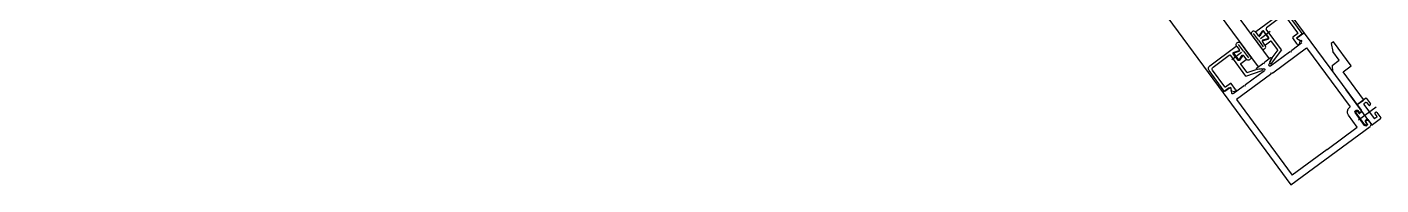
# Model space of a CAD drawing. Header units: millimetres. Extents: x 75184266 to 76346726, y -35077925 to -33679385.
# Drawn here: x 75337203 to 75337806, y -34534667 to -34534597 of the extents above; entities that cross this region are included whole.
import ezdxf

# ---------------------------------------------------------------- set-up
doc = ezdxf.new("R2010")
doc.units = ezdxf.units.MM
doc.header["$LTSCALE"] = 50
doc.header["$MEASUREMENT"] = 0
doc.layers.add('XR-지하3층$0$XR-지하3층$0$AA-DWXM-DOOR', color=4, linetype='CONTINUOUS')
doc.layers.add('건축', color=8, linetype='CONTINUOUS', plot=False)

# ---------------------------------------------------------------- blocks, each defined once
blk = doc.blocks.new('XR-지하3층$0$XR-지하3층$0$dsfdf')
at = {"layer": 'XR-지하3층$0$XR-지하3층$0$AA-DWXM-DOOR', "color": 8}
for p, q in [((2021.97, 618.7), (2554.7, -104.72)), ((2008.18, 604.74), (2539.03, -116.12)), ((2003.25, 601.11), (2534.1, -119.75)), ((1985.83, 592.08), (2518.57, -131.33))]:
    blk.add_line(p, q, dxfattribs=at)
at = {"layer": 'XR-지하3층$0$XR-지하3층$0$AA-DWXM-DOOR'}
for p, q in [((2544.88, -95.48), (2533.14, -104.13)), ((2553.74, -104.93), (2547.02, -95.81)), ((2545.01, -97.04), (2537.87, -102.3)), ((2551.88, -104.64), (2546.44, -97.25)), ((2531.24, -105.53), (2535.59, -111.45)), ((2531.24, -105.53), (2535.59, -111.45)), ((2531.55, -104.04), (2531.45, -104.11)), ((2531.55, -104.04), (2531.45, -104.11)), ((2534.28, -107.85), (2532.1, -104.89)), ((2534.28, -107.85), (2532.1, -104.89)), ((2533.09, -104.42), (2532.97, -104.25)), ((2533.09, -104.42), (2532.97, -104.25)), ((2533.09, -104.42), (2534.11, -105.8)), ((2533.09, -104.42), (2534.11, -105.8)), ((2533.09, -104.42), (2534.11, -105.8)), ((2534.28, -107.85), (2536.46, -110.81)), ((2534.28, -107.85), (2536.46, -110.81)), ((2534.78, -105.78), (2536.05, -103.86)), ((2536.16, -104.06), (2534.87, -106.06)), ((2536.16, -104.06), (2534.87, -106.06)), ((2535.15, -107.21), (2539.45, -104.04)), ((2538.46, -107.18), (2536.17, -107.82)), ((2538.46, -107.18), (2536.17, -107.82)), ((2536.41, -107.99), (2538.62, -107.35)), ((2536.5, -104.05), (2538.57, -106.86)), ((2536.5, -104.05), (2538.57, -106.86)), ((2537.78, -105.28), (2536.72, -103.84)), ((2539.79, -108.35), (2537.49, -110.05)), ((2544.53, -112.21), (2537.76, -103.01)), ((2537.78, -105.28), (2538.84, -106.71)), ((2542.88, -112.2), (2540.08, -108.4)), ((2551.6, -109.6), (2549.58, -106.85)), ((2551.84, -104.93), (2549.62, -106.56)), ((2553.69, -105.21), (2551.23, -107.03)), ((2551.23, -107.03), (2552.62, -107.79)), ((2551.74, -106.65), (2554.42, -104.68)), ((2551.74, -106.65), (2554.42, -104.68)), ((2551.79, -107.33), (2553.63, -108.34)), ((2551.79, -107.33), (2553.63, -108.34)), ((2552.73, -108), (2552.52, -109.37)), ((2554.7, -104.72), (2584.82, -145.62)), ((2554.7, -104.72), (2584.82, -145.62)), ((2512.66, -119.21), (2524.41, -110.56)), ((2514.1, -119.8), (2521.25, -114.53)), ((2522.44, -116.57), (2526.75, -113.4)), ((2524.12, -115.33), (2523.06, -113.9)), ((2525.49, -112.62), (2523.28, -113.26)), ((2523.33, -113.75), (2525.4, -116.56)), ((2523.44, -113.43), (2525.73, -112.79)), ((2524.69, -110.61), (2524.57, -110.44)), ((2524.69, -110.61), (2525.71, -111.98)), ((2524.69, -110.61), (2525.71, -111.98)), ((2524.79, -109.02), (2524.88, -108.95)), ((2527.62, -112.76), (2525.44, -109.8)), ((2525.74, -116.55), (2527.03, -114.55)), ((2526.31, -109.16), (2530.66, -115.08)), ((2527.62, -112.76), (2529.79, -115.72)), ((2537.21, -110), (2536.19, -108.63)), ((2537.11, -111.59), (2537.02, -111.66)), ((2537.11, -111.59), (2537.02, -111.66)), ((2537.21, -110), (2537.33, -110.17)), ((2537.21, -110), (2537.33, -110.17)), ((2548.09, -113.13), (2539.62, -119.38)), ((2548.09, -113.13), (2539.62, -119.38)), ((2544.53, -112.21), (2540, -118.29)), ((2542.88, -112.2), (2540.29, -115.69)), ((2540.65, -122.42), (2555.75, -111.3)), ((2540.65, -122.42), (2555.75, -111.3)), ((2548.9, -113.18), (2548.28, -113.09)), ((2548.9, -113.18), (2548.28, -113.09)), ((2548.9, -113.18), (2549, -112.56)), ((2548.9, -113.18), (2549, -112.56)), ((2553.68, -109.02), (2549.1, -112.39)), ((2553.68, -109.02), (2549.1, -112.39)), ((2555.75, -111.3), (2580.55, -144.97)), ((2555.75, -111.3), (2580.55, -144.97)), ((2528.74, -123.84), (2521.96, -114.64)), ((2524.12, -115.33), (2525.18, -116.77)), ((2527.12, -114.83), (2525.85, -116.76)), ((2529.22, -122.26), (2526.42, -118.46)), ((2526.46, -118.17), (2528.76, -116.48)), ((2528.8, -116.19), (2527.79, -114.81)), ((2528.8, -116.19), (2528.93, -116.36)), ((2530.35, -116.57), (2530.45, -116.5)), ((2535.48, -120.54), (2533.32, -120.82)), ((2533.54, -120.16), (2536.06, -118.3)), ((2533.54, -120.16), (2536.06, -118.3)), ((2536.74, -120.53), (2533.83, -120.91)), ((2536.74, -120.53), (2533.83, -120.91)), ((2536.87, -118.35), (2536.26, -118.26)), ((2536.87, -118.35), (2536.26, -118.26)), ((2536.87, -118.35), (2536.97, -117.73)), ((2536.87, -118.35), (2536.97, -117.73)), ((2539.6, -115.7), (2537.07, -117.56)), ((2539.6, -115.7), (2537.07, -117.56)), ((2539, -118.87), (2540.22, -116.21)), ((2539, -118.87), (2540.22, -116.21)), ((2539.38, -117.67), (2540.29, -115.69)), ((2539.51, -118.29), (2539.43, -118.19)), ((2519.05, -130.47), (2512.34, -121.35)), ((2519.33, -128.61), (2513.89, -121.22)), ((2539.64, -123.16), (2524.54, -134.28)), ((2539.64, -123.16), (2524.54, -134.28)), ((2528.56, -127.52), (2537.04, -121.27)), ((2528.56, -127.52), (2537.04, -121.27)), ((2528.74, -123.84), (2535.89, -121.32)), ((2529.22, -122.26), (2533.32, -120.82)), ((2536.04, -120.85), (2535.96, -120.74)), ((2539.84, -122.37), (2539.74, -122.99)), ((2539.84, -122.37), (2539.74, -122.99)), ((2539.84, -122.37), (2540.45, -122.47)), ((2539.84, -122.37), (2540.45, -122.47)), ((2518.57, -131.33), (2543.85, -165.66)), ((2518.57, -131.33), (2543.85, -165.66)), ((2521.28, -129.08), (2518.61, -131.05)), ((2521.28, -129.08), (2518.61, -131.05)), ((2519.34, -130.51), (2521.8, -128.7)), ((2519.62, -128.66), (2521.83, -127.02)), ((2521.8, -128.7), (2522.11, -130.26)), ((2521.93, -129.32), (2522.34, -131.38)), ((2521.93, -129.32), (2522.34, -131.38)), ((2524.15, -129.82), (2522.12, -127.07)), ((2522.28, -130.42), (2523.66, -130.63)), ((2522.98, -131.63), (2527.56, -128.26)), ((2522.98, -131.63), (2527.56, -128.26)), ((2528.37, -128.3), (2527.75, -128.21)), ((2528.37, -128.3), (2527.75, -128.21)), ((2528.37, -128.3), (2528.46, -127.69)), ((2528.37, -128.3), (2528.46, -127.69)), ((2524.54, -134.28), (2543.89, -160.56)), ((2524.54, -134.28), (2543.89, -160.56)), ((2518.41, -144.88), (2519.39, -144.15)), ((2518.41, -144.88), (2519.39, -144.15)), ((2519.39, -144.15), (2522.57, -145.89)), ((2519.39, -144.15), (2522.57, -145.89)), ((2526.27, -155.55), (2518.41, -144.88)), ((2526.27, -155.55), (2518.41, -144.88)), ((2525.46, -149.81), (2522.57, -145.89)), ((2525.46, -149.81), (2522.57, -145.89)), ((2528.58, -147.52), (2525.46, -149.81)), ((2528.58, -147.52), (2525.46, -149.81)), ((2528.58, -147.52), (2531.18, -148.46)), ((2528.58, -147.52), (2531.18, -148.46)), ((2584.82, -145.62), (2549.51, -171.63)), ((2584.82, -145.62), (2549.51, -171.63)), ((2564.94, -156.46), (2580.55, -144.97)), ((2564.94, -156.46), (2580.55, -144.97)), ((2529.8, -152.95), (2526.27, -155.55)), ((2529.8, -152.95), (2526.27, -155.55)), ((2538.87, -165.27), (2529.8, -152.95)), ((2538.87, -165.27), (2529.8, -152.95)), ((2547.78, -171), (2537.16, -156.59)), ((2547.78, -171), (2537.16, -156.59)), ((2564.94, -156.46), (2551.55, -166.32)), ((2564.94, -156.46), (2551.55, -166.32)), ((2544.06, -160.44), (2543.89, -160.56)), ((2544.06, -160.44), (2543.89, -160.56)), ((2551.55, -166.32), (2547.62, -160.98)), ((2551.55, -166.32), (2547.62, -160.98)), ((2538.11, -166.47), (2539.86, -168.85)), ((2538.11, -166.47), (2539.86, -168.85)), ((2538.17, -166.04), (2541.79, -163.38)), ((2538.17, -166.04), (2541.79, -163.38)), ((2541.87, -163.32), (2539.16, -165.32)), ((2541.87, -163.32), (2539.16, -165.32)), ((2539.78, -167.02), (2540.68, -168.25)), ((2539.78, -167.02), (2540.68, -168.25)), ((2539.82, -166.73), (2540.72, -166.06)), ((2539.82, -166.73), (2540.72, -166.06)), ((2540.29, -168.92), (2540.62, -168.67)), ((2540.29, -168.92), (2540.62, -168.67)), ((2540.48, -171.63), (2548.31, -165.86)), ((2540.48, -171.63), (2548.31, -165.86)), ((2541.01, -166.11), (2545.61, -172.35)), ((2541.01, -166.11), (2545.61, -172.35)), ((2542.21, -163.45), (2544.12, -166.03)), ((2542.21, -163.45), (2544.12, -166.03)), ((2544.38, -164.32), (2544.83, -164.94)), ((2544.38, -164.32), (2544.83, -164.94)), ((2544.9, -163.31), (2544.49, -163.61)), ((2544.9, -163.31), (2544.49, -163.61)), ((2544.55, -166.1), (2545.29, -165.55)), ((2544.55, -166.1), (2545.29, -165.55)), ((2544.73, -165.65), (2544.56, -165.77)), ((2544.73, -165.65), (2544.56, -165.77)), ((2544.81, -164.39), (2545.35, -165.13)), ((2544.81, -164.39), (2545.35, -165.13)), ((2544.87, -163.96), (2545.2, -163.72)), ((2544.87, -163.96), (2545.2, -163.72)), ((2549.85, -169.16), (2545.61, -163.41)), ((2549.85, -169.16), (2545.61, -163.41)), ((2545.63, -163.78), (2549.5, -169.04)), ((2545.63, -163.78), (2549.5, -169.04)), ((2546.97, -169.38), (2547.71, -168.84)), ((2546.97, -169.38), (2547.71, -168.84)), ((2542.64, -172.63), (2544.4, -175.01)), ((2542.64, -172.63), (2544.4, -175.01)), ((2542.71, -172.2), (2543.04, -171.96)), ((2542.71, -172.2), (2543.04, -171.96)), ((2543.47, -172.03), (2544.37, -173.26)), ((2543.47, -172.03), (2544.37, -173.26)), ((2544.66, -173.3), (2545.56, -172.64)), ((2544.66, -173.3), (2545.56, -172.64)), ((2544.83, -175.08), (2548.44, -172.42)), ((2544.83, -175.08), (2548.44, -172.42)), ((2546.9, -169.81), (2548.51, -171.99)), ((2546.9, -169.81), (2548.51, -171.99)), ((2547.17, -170.18), (2548.08, -171.41)), ((2547.17, -170.18), (2548.08, -171.41)), ((2547.45, -169.35), (2547.28, -169.47)), ((2547.45, -169.35), (2547.28, -169.47)), ((2548.13, -168.9), (2548.68, -169.64)), ((2548.13, -168.9), (2548.68, -169.64)), ((2548.61, -170.07), (2548.16, -169.45)), ((2548.61, -170.07), (2548.16, -169.45)), ((2549.11, -169.71), (2549.44, -169.47)), ((2549.11, -169.71), (2549.44, -169.47)), ((2549.74, -169.88), (2549.33, -170.18)), ((2549.74, -169.88), (2549.33, -170.18))]:
    blk.add_line(p, q, dxfattribs=at)
for centre, radius, start, end in [((2551.99, -106.97), 0.408, 126.36859, 241.36859), ((2551.99, -106.97), 0.408, 126.36859, 241.36859), ((2553.43, -108.69), 0.408, 306.36859, 61.36859), ((2553.43, -108.69), 0.408, 306.36859, 61.36859), ((2554.54, -104.84), 0.204, 36.36859, 126.36859), ((2554.54, -104.84), 0.204, 36.36859, 126.36859), ((2548.25, -113.34), 0.258, 81.36859, 126.36859), ((2548.25, -113.34), 0.258, 81.36859, 126.36859), ((2549.25, -112.6), 0.258, 126.36859, 171.36859), ((2549.25, -112.6), 0.258, 126.36859, 171.36859), ((2533.78, -120.5), 0.413, 126.36859, 277.36859), ((2533.78, -120.5), 0.413, 126.36859, 277.36859), ((2536.22, -118.51), 0.258, 81.36859, 126.36859), ((2536.22, -118.51), 0.258, 81.36859, 126.36859), ((2536.79, -120.94), 0.413, 306.36859, 97.36859), ((2536.79, -120.94), 0.413, 306.36859, 97.36859), ((2537.22, -117.77), 0.258, 126.36859, 171.36859), ((2537.22, -117.77), 0.258, 126.36859, 171.36859), ((2539.37, -119.04), 0.413, 155.36859, 306.36859), ((2539.37, -119.04), 0.413, 155.36859, 306.36859), ((2539.84, -116.03), 0.413, 335.36859, 126.36859), ((2539.84, -116.03), 0.413, 335.36859, 126.36859), ((2539.49, -122.95), 0.258, 306.36859, 351.36859), ((2539.49, -122.95), 0.258, 306.36859, 351.36859), ((2540.49, -122.21), 0.258, 261.36859, 306.36859), ((2540.49, -122.21), 0.258, 261.36859, 306.36859), ((2518.73, -131.21), 0.204, 126.36859, 216.36859), ((2518.73, -131.21), 0.204, 126.36859, 216.36859), ((2521.53, -129.41), 0.408, 11.36859, 126.36859), ((2521.53, -129.41), 0.408, 11.36859, 126.36859), ((2522.38, -130.81), 0.408, 191.36859, 306.36859), ((2522.38, -130.81), 0.408, 191.36859, 306.36859), ((2527.71, -128.46), 0.258, 81.36859, 126.36859), ((2527.71, -128.46), 0.258, 81.36859, 126.36859), ((2528.72, -127.72), 0.258, 126.36859, 171.36859), ((2528.72, -127.72), 0.258, 126.36859, 171.36859), ((2545.57, -162.5), 2.55, 36.36859, 126.36859), ((2545.57, -162.5), 2.55, 36.36859, 126.36859), ((2539.04, -165.15), 0.204, 216.36859, 306.36859), ((2539.04, -165.15), 0.204, 216.36859, 306.36859), ((2541.75, -163.16), 0.204, 306.36859, 36.36859), ((2541.75, -163.16), 0.204, 306.36859, 36.36859), ((2544.26, -165.36), 0.51, 216.36859, 306.36859), ((2544.26, -165.36), 0.51, 216.36859, 306.36859), ((2544.79, -164.02), 0.51, 126.36859, 216.36859), ((2544.79, -164.02), 0.51, 126.36859, 216.36859), ((2544.42, -165.24), 0.51, 306.36859, 36.36859), ((2544.42, -165.24), 0.51, 306.36859, 36.36859), ((2545.2, -163.72), 0.51, 36.36859, 126.36859), ((2545.2, -163.72), 0.51, 36.36859, 126.36859), ((2547.59, -169.88), 0.51, 126.36859, 216.36859), ((2547.59, -169.88), 0.51, 126.36859, 216.36859), ((2547.75, -169.76), 0.51, 36.36859, 126.36859), ((2547.75, -169.76), 0.51, 36.36859, 126.36859), ((2548.9, -170.81), 1.02, 216.36859, 306.36859), ((2548.9, -170.81), 1.02, 216.36859, 306.36859), ((2549.02, -169.77), 0.51, 216.36859, 306.36859), ((2549.02, -169.77), 0.51, 216.36859, 306.36859), ((2549.44, -169.47), 0.51, 306.36859, 36.36859), ((2549.44, -169.47), 0.51, 306.36859, 36.36859)]:
    blk.add_arc(centre, radius, start, end, dxfattribs=at)
for centre, major_axis, start_param, end_param in [((2545.79, -96.72), (1.08, 1.08), 6.132539, 7.703335), ((2538.17, -102.71), (-0.361, 0.361), -0.150647, 1.42015), ((2545.62, -97.86), (0.721, 0.721), 6.132539, 7.703335), ((2532.06, -104.93), (-0.721, 0.721), -0.150647, 1.42015), ((2532.06, -104.93), (-0.721, 0.721), -0.150647, 1.42015), ((2532.15, -104.86), (-0.721, 0.721), 4.561742, 6.132539), ((2532.15, -104.86), (-0.721, 0.721), 4.561742, 6.132539), ((2533.26, -104.3), (-0.144, 0.144), -0.150647, 1.42015), ((2534.44, -105.55), (-0.288, 0.288), 1.42015, 3.342206), ((2532.61, -109.09), (-2.52, 2.52), -1.37371, -1.261478), ((2532.61, -109.09), (-2.52, 2.52), -1.37371, -1.261478), ((2534.7, -105.95), (0.144, 0.144), 3.338679, 4.923091), ((2534.7, -105.95), (0.144, 0.144), 3.338679, 4.923091), ((2536.22, -108.02), (-0.144, 0.144), -0.511995, 1.072417), ((2536.22, -108.02), (-0.144, 0.144), -0.511995, 1.072417), ((2532.61, -109.09), (2.52, 2.52), 5.672574, 5.784805), ((2532.61, -109.09), (2.52, 2.52), 5.672574, 5.784805), ((2536.39, -104.08), (-0.288, 0.288), 4.561742, 6.483798), ((2536.52, -108.38), (-0.288, 0.288), -0.501906, 1.42015), ((2536.33, -104.17), (0.144, 0.144), 6.132539, 8.064684), ((2536.33, -104.17), (0.144, 0.144), 6.132539, 8.064684), ((2538.4, -106.98), (-0.144, 0.144), 2.629597, 4.561742), ((2538.4, -106.98), (-0.144, 0.144), 2.629597, 4.561742), ((2538.51, -106.96), (-0.288, 0.288), 2.639687, 4.561742), ((2539.91, -108.52), (-0.144, 0.144), 4.561742, 6.132539), ((2549.74, -106.73), (-0.144, 0.144), -0.150647, 1.42015), ((2551.72, -104.77), (0.144, 0.144), 4.561742, 6.132539), ((2552.53, -107.97), (0.144, 0.144), 5.347141, 6.568871), ((2553.57, -105.05), (0.144, 0.144), 4.561742, 6.132539), ((2536.41, -110.84), (-0.721, 0.721), 1.42015, 2.990946), ((2536.41, -110.84), (-0.721, 0.721), 1.42015, 2.990946), ((2536.51, -110.77), (0.721, 0.721), 4.561742, 6.132539), ((2536.51, -110.77), (0.721, 0.721), 4.561742, 6.132539), ((2537.37, -109.88), (0.144, 0.144), 2.990946, 4.561742), ((2552.01, -109.3), (0.361, 0.361), 2.990946, 5.347141), ((2539.84, -117.88), (0.361, 0.361), 1.926295, 2.990946), ((2539.76, -118.11), (0.216, 0.216), 2.990946, 4.858448)]:
    blk.add_ellipse(centre, major_axis=major_axis, ratio=1, start_param=start_param, end_param=end_param, dxfattribs=at)
at = {"layer": 'XR-지하3층$0$XR-지하3층$0$AA-DWXM-DOOR', "extrusion": (0, 0, -1)}
for centre, major_axis, start_param, end_param in [((2521.55, -114.94), (-0.361, 0.361), 0.150647, 1.721443), ((2523.39, -113.66), (0.288, 0.288), 3.292239, 5.214295), ((2523.5, -113.63), (0.144, 0.144), 3.292239, 5.224384), ((2525.39, -109.84), (-0.721, 0.721), 4.863036, 6.433832), ((2524.53, -110.73), (-0.144, 0.144), 0.150647, 1.721443), ((2525.49, -109.77), (-0.721, 0.721), 0.150647, 1.721443), ((2525.38, -112.23), (0.288, 0.288), 0.150647, 2.072702), ((2525.67, -112.59), (-0.144, 0.144), 2.069176, 3.653588), ((2529.29, -111.52), (2.52, 2.52), 3.639973, 3.752204), ((2527.2, -114.66), (-0.144, 0.144), 6.072483, 7.656895), ((2529.29, -111.52), (2.52, 2.52), 2.832274, 2.944506), ((2525.51, -116.53), (-0.288, 0.288), 2.94098, 4.863036), ((2525.56, -116.44), (0.144, 0.144), 1.360094, 3.292239), ((2526.58, -118.33), (-0.144, 0.144), 4.863035, 6.433832), ((2527.46, -115.06), (0.288, 0.288), 4.511776, 6.433832), ((2528.64, -116.31), (-0.144, 0.144), 1.721443, 3.292239), ((2529.75, -115.75), (0.721, 0.721), 1.721443, 3.292239), ((2529.84, -115.68), (0.721, 0.721), 0.150647, 1.721443), ((2535.55, -121.05), (0.361, 0.361), -0.914004, 0.150647), ((2535.79, -121.03), (-0.216, 0.216), 1.721443, 3.588945), ((2519.21, -130.35), (0.144, 0.144), 1.721443, 3.292239), ((2519.5, -128.49), (-0.144, 0.144), 3.292239, 4.863036), ((2521.96, -127.19), (0.144, 0.144), -1.42015, 0.150647), ((2522.31, -130.22), (0.144, 0.144), 2.506841, 3.728572), ((2523.74, -130.12), (-0.361, 0.361), 1.721443, 4.077637), ((2538.35, -166.29), (0.216, 0.216), 3.292239, 4.863036), ((2538.35, -166.29), (0.216, 0.216), 3.292239, 4.863036), ((2539.94, -166.89), (-0.144, 0.144), 4.863035, 6.433832), ((2539.94, -166.89), (-0.144, 0.144), 4.863035, 6.433832), ((2540.44, -168.43), (0.216, 0.216), 0.150647, 1.721443), ((2540.44, -168.43), (0.216, 0.216), 0.150647, 1.721443), ((2540.84, -166.23), (-0.144, 0.144), 0.150647, 1.721443), ((2540.84, -166.23), (-0.144, 0.144), 0.150647, 1.721443), ((2541.97, -163.63), (0.216, 0.216), -1.42015, 0.150647), ((2541.97, -163.63), (0.216, 0.216), -1.42015, 0.150647), ((2544.37, -165.85), (0.216, 0.216), 1.721443, 3.292239), ((2544.37, -165.85), (0.216, 0.216), 1.721443, 3.292239), ((2545.05, -164.21), (-0.216, 0.216), 4.863036, 6.433832), ((2545.05, -164.21), (-0.216, 0.216), 4.863036, 6.433832), ((2545.38, -163.96), (0.216, 0.216), -1.42015, 0.150647), ((2545.38, -163.96), (0.216, 0.216), -1.42015, 0.150647), ((2545.11, -165.31), (-0.216, 0.216), 1.721443, 3.292239), ((2545.11, -165.31), (-0.216, 0.216), 1.721443, 3.292239), ((2547.89, -169.09), (0.216, 0.216), -1.42015, 0.150647), ((2547.89, -169.09), (0.216, 0.216), -1.42015, 0.150647), ((2540.11, -168.67), (0.216, 0.216), 1.721443, 3.292239), ((2540.11, -168.67), (0.216, 0.216), 1.721443, 3.292239), ((2542.89, -172.45), (0.216, 0.216), 3.292239, 4.863036), ((2542.89, -172.45), (0.216, 0.216), 3.292239, 4.863036), ((2543.22, -172.21), (0.216, 0.216), -1.42015, 0.150647), ((2543.22, -172.21), (0.216, 0.216), -1.42015, 0.150647), ((2544.54, -173.14), (0.144, 0.144), 1.721443, 3.292239), ((2544.54, -173.14), (0.144, 0.144), 1.721443, 3.292239), ((2545.44, -172.47), (-0.144, 0.144), 1.721443, 3.292239), ((2545.44, -172.47), (-0.144, 0.144), 1.721443, 3.292239), ((2547.15, -169.63), (-0.216, 0.216), 4.863035, 6.433832), ((2547.15, -169.63), (-0.216, 0.216), 4.863035, 6.433832), ((2548.26, -172.17), (0.216, 0.216), 0.150647, 1.721443), ((2548.26, -172.17), (0.216, 0.216), 0.150647, 1.721443), ((2548.93, -169.46), (0.216, 0.216), 1.721443, 3.292239), ((2548.93, -169.46), (0.216, 0.216), 1.721443, 3.292239), ((2549.25, -169.22), (-0.216, 0.216), 1.721443, 3.292239), ((2549.25, -169.22), (-0.216, 0.216), 1.721443, 3.292239), ((2544.64, -174.83), (-0.216, 0.216), 3.292239, 4.863035), ((2544.64, -174.83), (-0.216, 0.216), 3.292239, 4.863035)]:
    blk.add_ellipse(centre, major_axis=major_axis, ratio=1, start_param=start_param, end_param=end_param, dxfattribs=at)

msp = doc.modelspace()

# ---------------------------------------------------------------- block references
at = {"layer": '건축', "xscale": -1, "rotation": 72.73717914270141}
msp.add_blockref('XR-지하3층$0$XR-지하3층$0$dsfdf', (75338393.57, -34532155.65, 0), dxfattribs=at)

doc.saveas('drawing.dxf')
